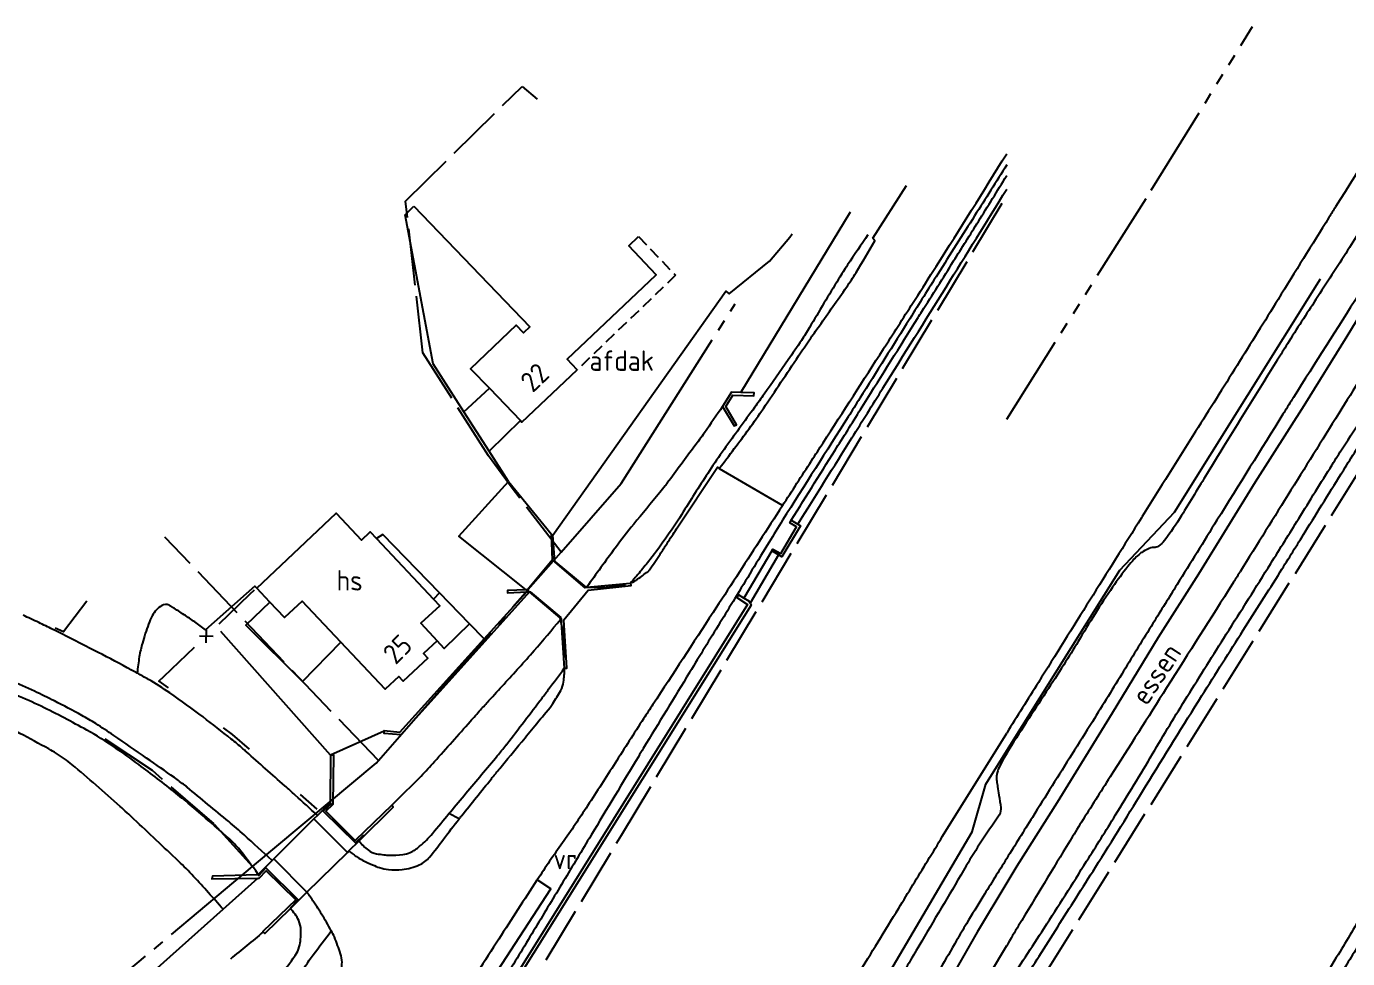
# Model space of a CAD drawing. Extents: x 109808 to 110111, y 466178 to 466443.
# Drawn here: x 109913.7 to 110030, y 466360.4 to 466442.6 of the extents above; entities that cross this region are included whole.
import ezdxf
from ezdxf.enums import TextEntityAlignment as Align

# ---------------------------------------------------------------- set-up
doc = ezdxf.new("R2010")
doc.units = 0
for name, pattern in [('KADPART', [6, 5, -1]), ('KADPROV', [18, 15, -1, 1, -1]), ('SECTIEGR', [15, 8, -1, 1, -1, 1, -1, 1, -1]), ('STIPPELFIJN', [1.5, 1, -0.5])]:
    doc.linetypes.add(name, pattern=pattern)
doc.layers.add('bwk glasvezelkabel', color=3, linetype='Continuous', true_color=0x00ff00)
doc.layers.add('TOPO', color=8, linetype='Continuous')
doc.styles.get("Standard").update_dxf_attribs({"font": 'isocp.shx'})
doc.linetypes.add('BESCH', pattern='A,2.5,[11,TOPOCAD.SHX,S=0.15,R=0,X=0,Y=0],2.5', length=5)
doc.linetypes.add('HAAG', pattern='A,4,-1,[5,TOPOCAD.SHX,S=0.5,R=0,X=-0.5,Y=-0.5],-1', length=6)
doc.linetypes.add('RASTER', pattern='A,4,-1.5,[4,TOPOCAD.SHX,S=0.75,R=0,X=-0.75,Y=0],-1.5', length=7)

# ---------------------------------------------------------------- blocks, each defined once
blk = doc.blocks.new('HAAGGR', base_point=(85, 5))
at = {"layer": 'TOPO', "linetype": 'ByBlock'}
for p, q in [((85, 11.75), (85, 15.5)), ((84.578125, 10.695312), (85.421875, 9.851563)), ((85.421875, 10.695312), (84.578125, 9.851563)), ((85, 5), (85, 8.75))]:
    blk.add_line(p, q, dxfattribs=at)

msp = doc.modelspace()

# ---------------------------------------------------------------- linework, layer by layer
at = {"layer": 'bwk glasvezelkabel'}
msp.add_lwpolyline([(109958.22, 466295.66), (109964.4, 466303.88), (109966.12, 466302.83, 0.10548), (109968.1, 466302.71, -0.00795), (109970.09, 466302.99, 0.272052), (109977.15, 466308.02, 0.151748), (109979.3, 466317.82, -0.054471), (109979.18, 466323.09, 0.051704), (109979.06, 466330.05, -0.117803), (109980.22, 466340.2, 0.029249), (109981.8, 466345.47), (109983.35, 466348.42), (109996.95, 466371.6), (109998.15, 466375.8), (110000, 466378.76), (110009.96, 466394.68), (110014.77, 466399.77), (110027.65, 466420.34)], format="xyb", dxfattribs=at)
at = {"layer": 'TOPO', "linetype": 'Continuous'}
for points in [[(110040.3, 466439.09, 0.000011), (110035.2, 466431.05, 0.000514)], [(110000, 466430.38, -0.000475), (109997.18, 466425.9, 0.000426), (109993.93, 466420.76, 0.00091), (109991.46, 466416.81, -0.000513), (109987.07, 466409.81, -0.001152), (109986.05, 466408.19, 0.000204), (109980.26, 466399.06, 0.004172), (109979.07, 466397.13, 0.00163), (109976.07, 466392.17, 0.000278), (109973.42, 466387.86, 0.000554), (109972.07, 466385.64, 0.000004), (109967.99, 466378.96, 0.000199), (109967.56, 466378.23, 0.00002), (109963.4, 466371.31, 0.000087), (109960.95, 466367.23, -0.000097), (109958.5, 466363.15, -0.003417), (109955.9, 466358.87, -0.004932), (109954.04, 466355.94, -0.000142), (109952.1, 466352.95, 0.00009), (109949.03, 466348.2, 0.000022), (109948.88, 466347.96, 0.000001), (109943.6, 466339.8, 0.002889), (109941.7, 466336.82, 0.001476), (109938.02, 466330.95)], [(109981.03, 466399.08, 0.000164), (109985.14, 466405.64, 0.000295), (109987.42, 466409.29, 0.000005), (109992.19, 466416.92, -0.000071), (109992.53, 466417.46, -0.00065), (109995.33, 466421.92, 0.000834), (109997.51, 466425.4, 0.001262), (110000, 466429.43)], [(109981.61, 466398.72, 0.000116), (109986.37, 466406.33, 0.000202), (109989.1, 466410.7, 0.000001), (109994.66, 466419.61, 0.001394), (110000, 466428.24)], [(110032.41, 466426.64, -0.000708), (110030.03, 466422.85, -0.004273), (110027.24, 466418.52, 0.00468), (110024.72, 466414.6, 0.001789), (110023.83, 466413.17, 0.000334), (110019.13, 466405.59, 0.002119), (110017.66, 466403.19, -0.001367), (110015.39, 466399.47, -0.023763), (110013.9, 466397.27, -0.08959), (110013.38, 466396.79, -0.138652), (110012.96, 466396.66, 0.113412), (110012.44, 466396.53, 0.021655), (110011.9, 466396.23, 0.039147), (110011.63, 466396.03, 0.028678), (110011.21, 466395.62, 0.02007), (110010.66, 466394.98, 0.014764), (110009.33, 466393.18, 0.011638), (110007.78, 466390.81, 0.005157), (110006.29, 466388.38, -0.006099), (110005.03, 466386.33, -0.00575), (110003.48, 466383.93, 0.005406), (110000, 466378.55)], [(110035.23, 466425.61, 0.00021), (110035.07, 466425.36, 0.000455), (110031.01, 466418.97, 0.000037), (110025.25, 466409.88, 0.00205), (110025.15, 466409.72, 0.000134), (110024.33, 466408.4, 0.000019), (110018.52, 466399.06, 0.000009), (110015.01, 466393.4, 0.000015), (110012.88, 466389.97, 0.00237), (110010.3, 466385.77, -0.002226), (110007.55, 466381.31, -0.001958), (110005.75, 466378.43, 0.001014), (110002.26, 466372.88, 0.000602), (110000, 466369.25)], [(109987.78, 466424.21, 0.004265), (109985.99, 466421.56, 0.009248), (109985.2, 466420.32, 0.003727), (109982.63, 466416.04, -0.013967), (109981.92, 466414.91, -0.004684), (109980.76, 466413.19, -0.002628), (109978.63, 466410.17, -0.002671), (109977.8, 466409.01, 0.000829), (109975.11, 466405.3, 0.011515), (109973.82, 466403.42, 0.006118), (109971.52, 466399.8, -0.013292), (109970.1, 466397.65, -0.013247), (109968.58, 466395.59, -0.006989), (109967.73, 466394.54, -0.007036), (109966.85, 466393.5)], [(110000, 466356.2, 0.003111), (110002.86, 466360.66, 0.000296), (110006.12, 466365.8, 0.000567), (110007.82, 466368.49, 0.003194), (110012.27, 466375.67, -0.002887), (110017.2, 466383.62, -0.001853), (110020.84, 466389.38, 0.002073), (110024.1, 466394.53, 0.001445), (110026.29, 466398.04, -0.000927), (110029.68, 466403.51, -0.003067), (110031.84, 466406.92, 0.002048), (110035.08, 466412.03, 0.009674), (110036.36, 466414.15, 0.006002), (110038.31, 466417.63, 0.03475), (110038.73, 466418.54, 0.04153), (110038.96, 466419.35, 0.216537), (110038.84, 466419.82, 0.085906), (110038.28, 466420.33)], [(110000, 466358.1, 0.006175), (110003.3, 466363.12, 0.001429), (110007.04, 466369.01, 0.00207), (110009.59, 466373.09, 0.005991), (110012.85, 466378.48, -0.006378), (110015.91, 466383.54, -0.001735), (110019.34, 466389.02, 0.001522), (110023.26, 466395.26, 0.000955), (110025.72, 466399.21, -0.000795), (110028.66, 466403.96, -0.004822), (110029.61, 466405.45, 0.001274), (110033.25, 466411.09, 0.015461), (110034.66, 466413.44, 0.00774), (110037.26, 466418.26), (110035.94, 466419.27, -0.000186), (110031.44, 466412, -0.000443), (110029.52, 466408.91, -0.000005), (110020.56, 466394.52)], [(109966.9, 466393.51, 0.008003), (109967.27, 466393.73, 0.014954), (109967.48, 466393.87, 0.008825), (109968.4, 466394.53, 0.070807), (109968.5, 466394.63, 0.01246), (109968.54, 466394.69, 0.000538), (109969.47, 466396.07, 0.002545), (109970.09, 466397.02, 0.001871), (109970.93, 466398.31), (109974.52, 466403.73), (109974.69, 466403.63)], [(109980.25, 466400.34, -0.000353), (109976.19, 466394.08, -0.000701), (109974.14, 466390.93, -0.000041), (109968.85, 466382.83, 0.00026), (109968.02, 466381.57, 0.00355), (109965.51, 466377.66, -0.003678), (109963.09, 466373.89, -0.009667), (109960.87, 466370.63, 0.009455), (109958.66, 466367.38)], [(110020.53, 466394.46, -0.000384), (110019.9, 466393.47, -0.000041), (110014.09, 466384.3, -0.000355), (110009.11, 466376.44, 0.000701), (110006.58, 466372.45, 0.004313), (110005.55, 466370.78, 0.000975), (110001.05, 466363.34, 0.003555), (110000, 466361.57)], [(110020.53, 466394.46, 0.001529), (110020.56, 466394.52)], [(109933.96, 466393.07), (109933.79, 466393.26), (109929.44, 466389.41, 0.00767), (109928.49, 466390.1, 0.007998), (109927.55, 466390.74, 0.004872), (109926.54, 466391.39, 0.016099), (109926.23, 466391.57, 0.269269), (109925.59, 466391.55, 0.133083), (109924.75, 466390.65, 0.036129), (109924.42, 466389.92, 0.016194), (109923.88, 466388.22, 0.027279), (109923.61, 466387.04, 0.021752), (109923.43, 466385.59)], [(109923.43, 466385.59, 0.003243), (109922.54, 466386.07, 0.004449), (109919.63, 466387.6, 0.001763), (109915.98, 466389.45, 0.005282), (109914.75, 466390.05, 0.005669), (109913.37, 466390.69, 0.002868)], [(109934.07, 466367.86, 0.018604), (109932.33, 466370.17, 0.04179), (109931.43, 466371.09, 0.003816), (109928.25, 466373.85, 0.008712), (109926.83, 466375.02, 0.007114), (109923.57, 466377.53, 0.011173), (109921.43, 466379.06, 0.022109), (109919, 466380.56, 0.013869), (109914.96, 466382.67, 0.014637), (109912.76, 466383.66, 0.009793), (109909.41, 466384.98, 0.033642), (109906.72, 466385.78, 0.030643), (109903.67, 466386.27, 0.071815), (109900.21, 466386.12, 0.056647), (109896.03, 466384.82, 0.020211), (109894.62, 466384.13, 0.011576), (109892.23, 466382.77, 0.053789), (109890.24, 466381.26, 0.038826), (109887.82, 466378.59)], [(109950.88, 466373.22, 0.000112), (109951.01, 466373.38, -0.001561), (109952.38, 466375.02, -0.001232), (109955.14, 466378.31, 0.004423), (109955.9, 466379.23, 0.008118), (109955.97, 466379.32, 0.000187), (109959.08, 466383.4, 0.002532), (109959.66, 466384.17, 0.001042), (109961.04, 466386.03)], [(109951.78, 466372.75, -0.001031), (109951.99, 466373.01, -0.000105), (109954.62, 466376.29, -0.003509), (109954.7, 466376.39, -0.00041), (109955.35, 466377.19, 0.000138), (109957.29, 466379.54, 0.000293), (109958.44, 466380.94, 0.000252), (109959.78, 466382.57, 0.033228), (109960.03, 466382.91, 0.010221), (109960.72, 466384.07, 0.092808), (109960.97, 466384.81, 0.050209), (109961.04, 466386.03)], [(109930.99, 466364.79, 0.00771), (109928.39, 466367.68, 0.015994), (109927.06, 466369.02, 0.001155), (109923.13, 466372.73, 0.003769), (109921.92, 466373.85, 0.011024), (109917.68, 466377.53, 0.036949), (109916.32, 466378.51, 0.011952), (109915.63, 466378.91, 0.001655), (109910.56, 466381.65, 0.003673), (109907.58, 466383.22, 0.0041), (109904.89, 466384.58, 0.111093), (109901.39, 466385.44, 0.105884), (109897.67, 466384.71, 0.023086), (109896.44, 466384.12, 0.009726), (109893.6, 466382.51, 0.029253), (109891.08, 466380.81, 0.023846), (109888.08, 466378.29)], [(109935.3, 466369.08, 0.004868), (109932.84, 466371.33, 0.009005), (109931.48, 466372.51, 0.000629), (109927.82, 466375.54, 0.011475), (109927.62, 466375.71, 0.006483), (109926.7, 466376.38, 0.002464), (109924.25, 466378.11, 0.004121), (109921.36, 466380.1, 0.007614), (109919.78, 466381.14, 0.015428), (109918.55, 466381.86, 0.008069), (109916.13, 466383.14, 0.00926), (109914.37, 466383.99, 0.007913), (109912.28, 466384.92, 0.018028)], [(109939.3, 466373.05, 0.001226), (109937.34, 466374.84, 0.002597), (109936.42, 466375.66, 0.000171), (109933.04, 466378.66, 0.001901), (109932.74, 466378.93, 0.011091), (109931.71, 466379.78, 0.004676), (109929.22, 466381.73, 0.013017), (109926.3, 466383.85, 0.021043), (109924.41, 466385.04, 0.003617), (109923.43, 466385.59)], [(110031.73, 466362.81, -0.000143), (110029.71, 466359.55, -0.000099), (110026.81, 466354.87, -0.00024), (110026.34, 466354.11, 0.000023), (110021.37, 466346.12, 0.001472), (110019.67, 466343.36, 0.000721), (110016.21, 466337.71), (110017.49, 466337.24, 0.008338), (110019.87, 466340.29, 0.01979), (110020.79, 466341.63, 0.001995), (110023.87, 466346.51, -0.005422), (110025.01, 466348.3, -0.002057), (110027.51, 466352.09, 0.003508), (110028.97, 466354.32, 0.002054), (110031.28, 466357.92, 0.001884)], [(109890.43, 466375.55), (109893.13, 466377.85, -0.010669), (109895.98, 466375, -0.02194), (109897.26, 466373.53, -0.005168), (109900.44, 466369.49, 0.013484), (109901.68, 466367.96, 0.005133), (109903.01, 466366.43, -0.001475), (109907.69, 466361.17, -0.00716), (109910.25, 466358.19, -0.004076), (109914.63, 466352.85), (109917.24, 466352.5), (109930.99, 466364.79)], [(110000, 466378.5), (109999.75, 466378.1, 0.025135), (109999.33, 466377.28, 0.067761), (109999.13, 466376.65, 0.075968), (109999.13, 466376.06, 0.007165), (109999.2, 466375.59, -0.004573), (109999.32, 466374.85, -0.003582), (109999.48, 466373.72, -0.047505), (109999.49, 466373.63, -0.142527), (109999.23, 466372.9, 0.021275), (109996.44, 466368.61, 0.000078), (109992.52, 466361.97, 0.000874), (109992.17, 466361.38, 0.002264), (109990.13, 466357.88, 0.002037), (109987.91, 466353.97, 0.005132), (109987.7, 466353.6, 0.000335), (109984.61, 466347.82, 0.009339), (109983.81, 466346.25, 0.004251), (109982.17, 466342.83)], [(110036.81, 466371.06, -0.000147), (110032.74, 466364.44, -0.000593)], [(109942.97, 466370.81, 0.083659), (109943.78, 466369.99, 0.109492), (109944.49, 466369.68, 0.016856), (109945.13, 466369.58, 0.022702), (109945.61, 466369.54, 0.042069), (109946.81, 466369.6, 0.074359), (109947.47, 466369.79, 0.068543), (109948.3, 466370.33, 0.042513), (109949.43, 466371.47, 0.001235), (109950.88, 466373.22)], [(109942.07, 466369.93, 0.024074), (109942.82, 466369.37, 0.034161), (109943.29, 466369.09, 0.012705), (109944.16, 466368.69, 0.019267), (109944.76, 466368.45, 0.063201), (109945.56, 466368.29, 0.042933), (109946.75, 466368.29, 0.083302), (109948.27, 466368.69, 0.116485), (109949.17, 466369.38, 0.010114), (109950.41, 466370.97, -0.006824), (109951.78, 466372.75)], [(110000, 466369.25, 0.00056), (109997.91, 466365.89, 0.003448), (109996.46, 466363.51, 0.00374), (109995.58, 466362.02, 0.001128), (109992.72, 466357.06, 0.0013), (109991.54, 466354.99, 0.000656), (109989.21, 466350.87, 0.008014), (109988.75, 466350.02, 0.001624), (109986.56, 466345.8, 0.036586), (109986.02, 466344.53, 0.015494), (109985.15, 466341.74)], [(109958.66, 466367.38, 0.000135), (109958.63, 466367.34, 0.002067), (109955.28, 466362.16, -0.001833), (109951.51, 466356.32, -0.000082), (109950.61, 466354.94, 0.000012), (109944.62, 466345.76, 0.000506), (109941.83, 466341.47, 0.000273), (109936.65, 466333.48, 0.035955), (109935.91, 466332.17, 0.054577), (109935.6, 466331.27, 0.016694), (109935.25, 466329.42, 0.057645), (109935.23, 466328.88, 0.019486), (109935.34, 466327.96, 0.012597), (109935.59, 466326.56, 0.007196), (109935.79, 466325.64)], [(110000, 466367.11), (109997.39, 466362.76), (109993.15, 466355.31), (109988.57, 466347, 0.010947), (109987.51, 466344.3, 0.010947), (109986.57, 466341.55, 0.01335), (109985.59, 466338.15, 0.013201), (109984.8, 466334.73)], [(109940.52, 466362.87, 0.006809), (109940.09, 466363.64, 0.003409), (109939.23, 466365.04, 0.01175), (109938.98, 466365.42, 0.006029), (109938.37, 466366.29)], [(109912.87, 466327.54, -0.01269), (109914.36, 466329.86, -0.017209), (109915.56, 466331.5, -0.00273), (109917.53, 466333.99, 0.004092), (109918.84, 466335.65, 0.000168), (109920.85, 466338.24, -0.000168), (109922.87, 466340.84, -0.000995), (109925.26, 466343.92, 0.001348), (109927.03, 466346.19, 0.011632), (109927.74, 466347.15, 0.002713), (109930.66, 466351.37, 0.0087), (109932.07, 466353.49, -0.005247), (109934.37, 466357.03, -0.048121), (109936.12, 466359.18, 0.060708), (109937.47, 466360.93, 0.089934), (109937.74, 466361.65, 0.051328), (109937.84, 466362.98, 0.103762), (109937.65, 466363.79, 0.084602), (109936.91, 466364.85)], [(110031.41, 466364.48, -0.004053), (110029.03, 466360.52, -0.000327), (110027.33, 466357.74, -0.000173), (110024.12, 466352.51, -0.000728), (110023.05, 466350.77, 0.000207), (110019.29, 466344.67, 0.008524), (110016.44, 466339.89, 0.024003), (110015.55, 466338.13, 0.162255), (110015.45, 466337.16, 0.139555), (110015.84, 466336.44)], [(109913.21, 466322.64, 0.00003), (109916.33, 466327.1, 0.00038), (109916.58, 466327.45, 0.000646), (109918.08, 466329.61, -0.000508), (109919.99, 466332.36, -0.007287), (109922.09, 466335.28, 0.012711), (109923.27, 466336.96, 0.001877), (109924.25, 466338.45, -0.000907), (109926.29, 466341.55, -0.000426), (109928.14, 466344.35, 0.000657), (109929.34, 466346.17, 0.008788), (109930.82, 466348.52, -0.007078), (109932.65, 466351.43, -0.001891), (109933.86, 466353.29, -0.001328), (109935.61, 466355.92, -0.002319), (109935.79, 466356.19, -0.000178), (109938.24, 466359.79, -0.009938), (109938.93, 466360.77, -0.004533), (109940.52, 466362.87)], [(109939.72, 466356.45), (109941.35, 466358.81, 0.044556), (109941.46, 466360.12, 0.078767), (109941.33, 466360.86, 0.013798), (109940.79, 466362.34, 0.035082), (109940.52, 466362.87)], [(109992.87, 466346.69, 0.000552), (109992.25, 466345.65), (109991.43, 466346.95, -0.001821), (109994.11, 466351.68, -0.004503), (109995.25, 466353.63), (110000, 466361.58)]]:
    msp.add_lwpolyline(points, format="xyb", dxfattribs=at)
at = {"layer": 'TOPO', "linetype": 'BESCH'}
for points in [[(110038.9, 466442.58, -0.000056), (110038.2, 466441.45, -0.000765), (110035.61, 466437.29, -0.000029), (110028.97, 466426.68, 0.00032), (110028.38, 466425.73, 0.001149), (110023.91, 466418.53, -0.001418), (110020.29, 466412.7, -0.000731), (110016.64, 466406.88, 0.000568), (110011.93, 466399.39, 0.000165), (110011.86, 466399.27, 0.000001), (110002.79, 466384.77, 0.000741), (110000, 466380.29)], [(109974.98, 466409.1, -0.003905), (109973.38, 466406.78, -0.007578), (109972.53, 466405.61, -0.00034), (109970.11, 466402.35, -0.004615), (109969.92, 466402.11, -0.007657), (109969.44, 466401.5, 0.001642), (109967.15, 466398.71, 0.010484), (109965.51, 466396.6, 0.006591), (109963.02, 466393.17)], [(109945.84, 466373.97, 0.006073), (109948.42, 466376.52, 0.012871), (109949.6, 466377.79, 0.000788), (109952.76, 466381.34, -0.002754), (109953.66, 466382.36, -0.001092), (109954.4, 466383.17, 0.000304), (109957.06, 466386.09, 0.006228), (109958.38, 466387.58, 0.003231), (109960.71, 466390.32)], [(109960.71, 466390.32, 0.000048), (109960.75, 466390.36)], [(109971.6, 466322.28, 0.016021), (109972.04, 466323.61, 0.001314), (109972.78, 466326.08, 0.001282), (109973.52, 466328.61, 0.000708), (109974.29, 466331.3, -0.000687), (109975.09, 466334.07, -0.005648), (109976.06, 466337.29, -0.007227), (109976.88, 466339.78, -0.018808), (109977.64, 466341.73, -0.010411), (109979.21, 466345.15, -0.005536), (109980.88, 466348.53, -0.00868), (109982.01, 466350.65, -0.004427), (109984.29, 466354.68, -0.006144), (109986, 466357.55, -0.000188), (109986.86, 466358.95, 0.000044), (109990.49, 466364.88, 0.000292), (109991.74, 466366.93, 0.000139), (109994.36, 466371.22), (110000, 466380.29)], [(109934.53, 466362.78, 0.00377), (109931.64, 466360.4)]]:
    msp.add_lwpolyline(points, format="xyb", dxfattribs=at)
at = {"layer": 'TOPO', "color": 8, "linetype": 'SECTIEGR'}
msp.add_lwpolyline([(110000, 466407.98), (110012.74, 466428.15), (110021.65, 466442.58)], dxfattribs=at)
at = {"layer": 'TOPO', "linetype": 'KADPART'}
for points in [[(109960.75, 466396.25), (109956.44, 466401.9), (109954.35, 466404.75), (109948.59, 466413.83), (109947.06, 466427.19), (109957.32, 466437.3), (109958.66, 466436.16)], [(109912.55, 466297.16), (109912.63, 466297.28), (109915.54, 466300.36), (109918.1, 466301.57), (109919.33, 466302.23), (109923.37, 466305.48), (109929.5, 466312.14), (109934.69, 466319.74), (109940.11, 466328.67), (109946.15, 466338.51), (109956.34, 466355.2), (109966.07, 466371.32), (110000, 466427.65)], [(110000, 466353.67), (110044.77, 466425.37)], [(109944.66, 466377.88), (109925.87, 466397.57)], [(109933.58, 466368.54), (109930.19, 466372.3), (109924.77, 466377), (109920.07, 466380.13)]]:
    msp.add_lwpolyline(points, dxfattribs=at)
at = {"layer": 'TOPO', "color": 8, "linetype": 'Continuous'}
for points in [[(109980.25, 466400.34, 0.000802), (109982.81, 466404.31, 0.002021), (109983.84, 466405.9, 0.00001), (109989.15, 466414.16, 0.000395), (109989.28, 466414.36, 0.000396), (109991.93, 466418.51, 0.00056), (109993.8, 466421.44, 0.00325), (110000, 466431.36)], [(109974.69, 466403.63, 0.004877), (109977.31, 466407.13, 0.010272), (109978.57, 466408.91, 0.000907), (109981.67, 466413.54, -0.002937), (109982.64, 466414.97, -0.00342), (109983.5, 466416.2, 0.001242), (109985.89, 466419.6, 0.014796), (109986.73, 466420.89, 0.006947), (109988.4, 466423.7), (109988.21, 466423.93), (109991.19, 466428.57)]]:
    msp.add_lwpolyline(points, format="xyb", dxfattribs=at)
for points in [[(109952.2, 466408.62), (109949.5, 466412.85), (109947.01, 466425.98), (109947.79, 466426.75)], [(109947.79, 466426.75), (109957.99, 466416.11), (109957.44, 466415.59), (109956.81, 466416.26), (109952.79, 466412.41), (109954.44, 466410.69)], [(109962.18, 466412.33), (109961.3, 466413.25), (109969.13, 466420.69), (109966.71, 466423.24), (109967.58, 466424.07)], [(109957.17, 466407.84), (109957.31, 466407.7), (109962.18, 466412.33)], [(109952.2, 466408.62), (109954.44, 466410.69)], [(109954.44, 466410.69), (109957.17, 466407.84)], [(109976.58, 466410.33), (109975.77, 466410.35), (109974.98, 466409.1)], [(109974.98, 466409.1), (109975.99, 466407.37), (109976.2, 466407.47), (109975.26, 466409.09), (109975.88, 466410.1), (109977.73, 466410.02), (109977.77, 466410.29), (109976.58, 466410.33)], [(109954.42, 466405.14), (109952.2, 466408.62)], [(109957.17, 466407.84), (109954.42, 466405.14)], [(109956.12, 466402.49), (109954.42, 466405.14)], [(109974.69, 466403.63), (109980.22, 466400.38), (109980.25, 466400.34)]]:
    msp.add_lwpolyline(points, dxfattribs=at)
at = {"layer": 'TOPO', "color": 8, "linetype": 'BESCH'}
msp.add_lwpolyline([(109976.58, 466410.33), (109986.24, 466426.23)], dxfattribs=at)
at = {"layer": 'TOPO', "linetype": 'BESCH'}
for points in [[(109960.04, 466397.76), (109975.27, 466419.25), (109975.56, 466419.02), (109979.12, 466421.89), (109980.91, 466424), (109981.11, 466424.29)], [(109979.89, 466396.02), (109977.4, 466391.77)], [(109977.4, 466391.77), (109977.49, 466391.57), (109939.11, 466330.14)], [(109945.17, 466380.49), (109940.45, 466378.37)]]:
    msp.add_lwpolyline(points, dxfattribs=at)
at = {"layer": 'TOPO', "color": 8, "linetype": 'STIPPELFIJN'}
msp.add_lwpolyline([(109967.58, 466424.07), (109970.84, 466420.65), (109962.18, 466412.33)], dxfattribs=at)
at = {"layer": 'TOPO', "linetype": 'Continuous'}
for points in [[(110033.67, 466421.33), (110029.97, 466415.26), (110026.17, 466409.16), (110021.89, 466402.41), (110016.89, 466394.3), (110013.33, 466388.72), (110009.28, 466382.07), (110004.45, 466374.19), (110000.89, 466368.59), (110000, 466367.11)], [(109957.69, 466392.93), (109951.75, 466397.67), (109956.12, 466402.49)], [(109956.12, 466402.49), (109959.88, 466397.86)], [(109933.96, 466393.07), (109940.95, 466399.69), (109943.19, 466397.32), (109943.95, 466398.04), (109944.5, 466397.46)], [(109979.32, 466396.36), (109979.41, 466396.53), (109980.12, 466396.12), (109981.48, 466398.48), (109980.91, 466398.85), (109981.03, 466399.08)], [(109981.61, 466398.72), (109981.84, 466398.57), (109980.19, 466395.85), (109979.89, 466396.02)], [(109981.03, 466399.08), (109981.61, 466398.72)], [(109950.04, 466392.67), (109945.05, 466397.81), (109944.5, 466397.46)], [(109944.5, 466397.46), (109949.53, 466392.11)], [(109959.88, 466397.86), (109959.98, 466395.55), (109957.8, 466392.93)], [(109960.04, 466397.76), (109959.88, 466397.86)], [(109960.21, 466395.44), (109960.04, 466397.76)], [(109979.32, 466396.36), (109976.84, 466392.21)], [(109979.89, 466396.02), (109979.32, 466396.36)], [(109963.34, 466393.16), (109962.88, 466393.11), (109960.22, 466395.36), (109960.21, 466395.44)], [(110020.53, 466394.46), (110020.56, 466394.52)], [(109935.11, 466391.84), (109933.96, 466393.07)], [(109957.97, 466392.76), (109946.65, 466380.16), (109945.18, 466380.28), (109945.17, 466380.49)], [(109950.04, 466392.67), (109949.53, 466392.11)], [(109952.7, 466389.93), (109950.04, 466392.67)], [(109953.99, 466388.61), (109957.74, 466392.75)], [(109957.69, 466392.93), (109956.04, 466392.86), (109956.03, 466392.66), (109957.74, 466392.75)], [(109957.8, 466392.93), (109957.69, 466392.93)], [(109957.74, 466392.75), (109957.97, 466392.76)], [(109957.97, 466392.76), (109958.03, 466392.77), (109960.74, 466390.48), (109960.75, 466390.36)], [(109961.04, 466386.03), (109961.26, 466386.03), (109960.99, 466390.3), (109963.15, 466392.91), (109966.94, 466393.3), (109966.9, 466393.51)], [(109966.85, 466393.5), (109963.34, 466393.16)], [(109966.9, 466393.51), (109966.85, 466393.5)], [(109935.11, 466391.84), (109932.98, 466389.82), (109937.99, 466384.84), (109941.36, 466388.33)], [(109941.36, 466388.33), (109937.95, 466391.94), (109936.4, 466390.48), (109935.11, 466391.84)], [(109976.84, 466392.21), (109976.39, 466392.48), (109976.24, 466392.27), (109977.17, 466391.64), (109938.9, 466330.29)], [(109949.53, 466392.11), (109950.09, 466391.52), (109948.41, 466389.99), (109949.85, 466388.44)], [(109977.4, 466391.77), (109977.34, 466391.91), (109976.84, 466392.21)], [(109960.75, 466390.36), (109960.77, 466390.05)], [(109940.45, 466378.37), (109930.8, 466389.25)], [(109952.7, 466389.93), (109950.45, 466387.77), (109949.85, 466388.44)], [(109953.99, 466388.61), (109952.7, 466389.93)], [(109960.77, 466390.05), (109961.04, 466386.03)], [(109949.85, 466388.44), (109948.65, 466387.32), (109949.03, 466386.91), (109946.86, 466384.89), (109946.48, 466385.29), (109945.27, 466384.17), (109941.36, 466388.33)], [(109945.17, 466380.49), (109945.16, 466380.54), (109946.54, 466380.38), (109953.99, 466388.61)], [(109940.45, 466378.37), (109940.43, 466374.17), (109939.3, 466373.05)], [(109945.84, 466373.97), (109942.63, 466370.83), (109940.05, 466373.42), (109940.68, 466374.05), (109940.73, 466378.36), (109940.45, 466378.37)], [(109939.3, 466373.05), (109938.99, 466372.74)], [(109942.97, 466370.81), (109945.97, 466373.77), (109945.84, 466373.97)], [(109951.78, 466372.75), (109950.88, 466373.22)], [(109938.99, 466372.74), (109935.45, 466369.23)], [(109941.93, 466369.79), (109938.99, 466372.74)], [(109942.07, 466369.93), (109942.97, 466370.81)], [(109938.37, 466366.29), (109941.93, 466369.79)], [(109941.93, 466369.79), (109942.07, 466369.93)], [(109935.3, 466369.08), (109934.07, 466367.86)], [(109935.45, 466369.23), (109935.3, 466369.08)], [(109935.45, 466369.23), (109938.37, 466366.29)], [(109934.07, 466367.86), (109934.03, 466367.82), (109930.04, 466367.7), (109929.99, 466367.45), (109934.06, 466367.53)], [(109930.99, 466364.79), (109934.06, 466367.53)], [(109934.06, 466367.53), (109934.16, 466367.53), (109934.79, 466368.17), (109937.38, 466365.6), (109934.49, 466362.82), (109934.53, 466362.78)], [(109937.53, 466330.88), (109936.93, 466330.98), (109937.51, 466332.22), (109959.85, 466366.59), (109958.66, 466367.38)], [(109936.91, 466364.85), (109938.37, 466366.29)], [(109934.53, 466362.78), (109934.66, 466362.64), (109936.91, 466364.85)]]:
    msp.add_lwpolyline(points, dxfattribs=at)
at = {"layer": 'TOPO', "linetype": 'KADPROV'}
for points in [[(109960.75, 466396.25), (109966.04, 466402.3), (109976.08, 466418.14)], [(109944.66, 466377.88), (109960.75, 466396.25)], [(109933.58, 466368.54), (109944.48, 466377.66), (109944.66, 466377.88)], [(109912.64, 466351.01), (109933.58, 466368.54)]]:
    msp.add_lwpolyline(points, dxfattribs=at)
at = {"layer": 'TOPO', "linetype": 'RASTER'}
for points in [[(109960.05, 466395.57), (109960.21, 466395.44)], [(109960.21, 466395.44), (109962.94, 466393.17), (109963.02, 466393.17)], [(109957.97, 466392.76), (109957.8, 466392.93)], [(109960.71, 466390.32), (109960.68, 466390.47), (109957.97, 466392.76)], [(109963.02, 466393.17), (109963.34, 466393.16)], [(109963.34, 466393.16), (109964.43, 466393.14), (109966.43, 466393.33)], [(109960.77, 466390.05), (109960.71, 466390.32)], [(109961.13, 466386.97), (109960.98, 466389.02), (109960.77, 466390.05)], [(109940.53, 466374.11), (109939.81, 466373.43), (109942.64, 466370.63), (109943.38, 466371.35)], [(109936.91, 466364.91), (109937.6, 466365.6), (109934.74, 466368.43), (109934.09, 466367.71)]]:
    msp.add_lwpolyline(points, dxfattribs=at)
at = {"layer": 'TOPO', "linetype": 'HAAG'}
for points in [[(109933.72, 466392.89), (109933.32, 466392.51)], [(109918.98, 466391.94), (109916.93, 466389.23), (109916.21, 466389.54)], [(109925.73, 466385.26), (109925.33, 466384.88), (109926.14, 466384.29)], [(109931, 466380.77), (109931.8, 466380.18), (109933.28, 466378.88)], [(109937.78, 466374.91), (109939.25, 466373.61)]]:
    msp.add_lwpolyline(points, dxfattribs=at)

# ---------------------------------------------------------------- block references
at = {"layer": 'TOPO', "linetype": 'HAAG', "rotation": 133.6756961463074}
msp.add_blockref('HAAGGR', (109933.32, 466392.51), dxfattribs=at)

# ---------------------------------------------------------------- texts
at = {"layer": 'TOPO', "linetype": 'Continuous'}
msp.add_text('afdak', height=1.8, dxfattribs=at).set_placement((109963.26, 466412.23))
for s, rotation, p in [('22', 43.9306, (109958.43, 466411.65)), ('25', 45.5729, (109946.35, 466387.7)), ('essen', 56.7514, (110013.16, 466385.52))]:
    msp.add_text(s, height=1.8, rotation=rotation, dxfattribs=at).set_placement(p, align=Align.MIDDLE)
msp.add_text('hs', height=1.8, dxfattribs=at).set_placement((109942.13, 466393.77), align=Align.MIDDLE)
msp.add_text('vr', height=1.8, dxfattribs=at).set_placement((109962.16, 466368.31), align=Align.RIGHT)

doc.saveas('drawing.dxf')
